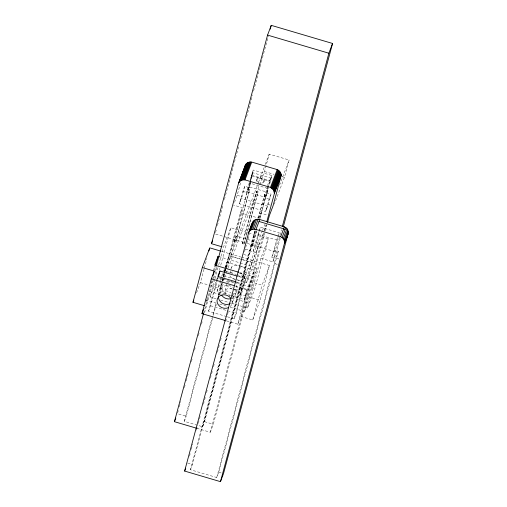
<?xml version="1.0" encoding="UTF-8"?>
<svg xmlns="http://www.w3.org/2000/svg" width="507" height="507" viewBox="0 0 507 507"><rect width="100%" height="100%" fill="white"/><g stroke="black" fill="none" stroke-linecap="round" stroke-linejoin="round"><path stroke-width="0.38" stroke-dasharray="2.54 1.9" d="M196.558 292.831L200.417 282.621L204.074 269.014M204.277 268.26L206.913 258.431M216.216 230.134L215.19 233.955L223.403 236.382M217.446 225.545L223.194 204.15M224.43 199.568L230.793 175.878M230.996 175.118L237.77 149.901M237.979 149.134L238.594 146.846M239.621 143.025L245.578 120.862M246.605 117.041L252.556 94.885M253.582 91.064L259.952 67.374M260.154 66.613L268.368 36.048M213.111 271.188L214.531 265.896M214.391 269.971L215.209 266.948M205.937 302.058L207.357 296.772M211.013 283.166L211.825 280.143M203.573 313.326L213.624 275.941M214.86 271.365L216.09 266.783M178.274 410.626L177.456 413.68L186.215 416.272L212.496 318.466M179.301 406.804L180.739 401.455M184.434 387.703L185.258 384.648M186.284 380.827L188.338 373.184M191.418 361.719L192.235 358.664M194.498 350.261L195.315 347.206M198.395 335.742L199.219 332.687M201.475 324.277L202.299 321.223M204.555 312.819L213.593 279.199M213.796 278.432L216.876 266.974M234.564 202.287L237.2 195.309L240.66 182.431M216.077 298.718L210.088 296.95L214.816 279.357M215.025 278.59L218.517 265.586M218.72 264.825L223.448 247.232L230.818 227.732L268.247 238.791L254.888 288.508L247.524 308.009L229.557 302.698M219.512 269.8L219.924 268.273M220.748 265.212L230.818 227.732M226.654 316.596L208.523 311.241L216.85 280.251M217.053 279.496L217.871 276.473M208.523 311.241L210.589 305.778L217.49 280.079M217.699 279.325L218.105 277.817M240.058 201.811L242.859 191.38L244.78 186.291L248.563 187.406L249.78 182.875M265.357 198.028L267.278 192.939L271.061 194.054L268.26 204.486L265.598 211.527L239.317 203.763L241.978 196.722L244.78 186.291M225.362 293.952L217.015 291.487L219.43 282.5M231.433 295.746L244.336 299.561L251.7 280.06L254.318 270.326L226.997 262.258L224.386 271.993L221.109 280.656M255.864 230.653L204.53 421.678L202.616 426.748L184.301 421.336L216.128 302.901M218.181 295.258L221.876 281.505M222.079 280.745L222.903 277.684M223.105 276.923L240.356 212.737L242.27 207.667L233.512 205.082M223.517 275.77L228.936 255.604L236.306 236.11L259.4 242.929L253.982 263.095L246.611 282.595L223.517 275.77L224.335 273.603M210.741 285.669L220.33 288.502L222.155 281.696M222.358 280.941L224.797 271.872M213.32 315.405L216.4 303.947M218.859 294.776L222.351 281.784M222.56 281.024L224.405 274.148M225.228 271.087L226.046 268.032M226.255 267.265L242.27 207.667M249.279 182.672L246.643 192.495L248.563 187.406M250.09 179.649L253.234 170.029L271.948 175.555L269.312 185.378M244.97 199.511L246.839 192.559L242.859 191.38M267.956 186.405C265.902 189.776 267.854 194.428 264.546 197.039L247.822 192.096L248.151 188.877L249.748 189.352L235.92 240.806L235.584 241.7L233.987 241.231L252.613 172.697L270.77 178.058L259.831 218.644M249.983 182.121L253.234 170.029M252.613 172.697L249.812 183.128L267.969 188.49M247.822 192.096L252.118 176.106L252.454 172.887M226.249 268.552L230.888 256.276L236.306 236.11M248.151 188.877L249.742 187.026L251.231 181.462M235.584 241.7L249.748 189.352M225.121 290.549L226.99 283.597M229.804 273.127L230.793 269.458M230.989 268.729L231.382 267.259M242.352 243.702L256.517 191.348L258.107 191.817L244.285 243.278L243.943 244.171L242.352 243.702L256.517 191.348M243.943 244.171L258.107 191.817M228.163 267.766L264.534 171.512L269.204 154.128L289.117 160.009L284.446 177.393L274.369 204.048M189.491 456.192L190.315 453.138M191.342 449.316L192.78 443.967M196.475 430.209L197.293 427.154M198.319 423.332L200.373 415.696M203.453 404.231L205.506 396.588M206.533 392.773L207.357 389.712M210.437 378.254L212.49 370.611M213.517 366.789L214.341 363.734M217.421 352.27L219.474 344.633M220.501 340.812L221.318 337.751M225.628 321.704L226.452 318.65M227.478 314.828L228.302 311.773M232.612 295.727L233.435 292.672M239.596 269.749L240.413 266.688M244.532 251.751L249.374 234.139M278.299 251.263L275.574 258.475L271.79 257.36L274.515 250.141L278.299 251.263L218.707 472.245L216.717 477.512L190.436 469.742L249.292 250.712L252.017 243.499L255.801 244.615L260.471 227.231L279.186 232.757L278.577 235.026M256.713 230.609L252.309 246.643L250.712 246.174L254.983 230.279M258.234 218.175L264.54 194.713L264.882 193.82L266.473 194.289M250.712 246.174L255.116 230.14M258.374 218.035L264.882 193.82M190.436 469.742L192.426 464.482L252.017 243.499M202.616 426.748L255.389 230.374M264.546 197.039L267.411 186.373M267.62 185.613L268.843 181.043L270.427 179.193M259.147 218.428L260.585 213.079L267.157 215.019M263.291 204.923L265.161 197.971L269.141 199.143L271.061 194.054M252.309 246.643L256.574 230.755M259.964 218.504L270.77 178.058M239.855 294.903L241.725 287.951M237.568 280.086A7.687 3.841 15 0 0 244.342 278.216L246.117 271.613M267.278 192.939L268.501 188.401M241.516 257.233L269.49 265.497L260.148 300.264L240.236 294.383L244.906 276.999L262.252 231.091M227.409 316.818L234.209 318.827L243.55 284.059L245.616 278.603L238.062 276.366M234.209 318.827L236.275 313.37L245.616 278.603M249.292 250.712L253.075 251.827L258.836 231.56M246.611 282.595L252.03 262.43L259.4 242.929M266.34 209.575L269.141 199.143M244.336 299.561L246.947 289.827L254.318 270.326M226.616 320.918L237.815 324.227L247.156 289.459L235.958 286.151M237.815 324.227L240.762 316.425L250.103 281.658L262.049 285.188L269.49 265.497M196.83 428.295L210.272 432.262L264.153 231.566M264.362 230.805L265.998 224.702M210.272 432.262L213.295 424.27L265.034 231.712M265.243 230.951L266.885 224.835M230.159 307.229L244.418 311.437L253.76 276.67L257.074 267.899L219.55 256.815M244.418 311.437L247.733 302.666L257.074 267.899M247.524 308.009L260.883 258.291L268.247 238.791M240.762 316.425L252.708 319.955L262.049 285.188M271.79 257.36L277.551 237.086M274.515 250.141L278.375 235.78M260.883 258.291L272.829 261.821L281.455 229.728M272.829 261.821L276.511 252.068L280.206 238.315M216.717 477.512L275.574 258.475M239.317 203.763L240.99 198.332L267.271 206.096L265.598 211.527M210.088 296.95L217.459 277.449L233.93 282.317M256.428 180.574L257.087 178.819M233.987 241.231L234.329 240.337L235.92 240.806M219.905 281.03L221.54 276.702M221.812 275.979L223.454 271.644M223.726 270.922L224.816 268.032M225.089 267.309L226.997 262.258M217.015 291.487L220.837 281.379M226.116 268.152L225 271.118L236.059 274.382M226.395 267.417L258.291 183.008M258.57 182.267L265.009 165.238M265.288 164.496L269.204 154.128M224.607 272.88L225.976 269.274M220.33 288.502L222.846 281.835M223.124 281.093L224.246 278.134M224.525 277.392L227.884 268.507M220.735 290.017L222.205 286.113M263.596 182.691L264.255 180.942M271.948 175.555L270.028 180.644L251.314 175.111M258.671 218.149L260.585 213.079M184.301 421.336L186.215 416.272M259.109 230.837L260.471 227.231M231.933 303.725L233.404 299.827M235.47 294.364L236.94 290.467M253.075 251.827L255.801 244.615M262.537 230.349L264.774 224.43M279.604 185.188L289.117 160.009M240.236 294.383L264.02 231.446M264.299 230.704L266.536 224.785M277.823 236.37L279.186 232.757M252.708 319.955L260.148 300.264M264.534 171.512L274.116 174.345M282.228 176.74L284.446 177.393M252.118 176.106L268.843 181.043M249.742 187.026L266.467 191.969M247.815 189.776L249.406 190.245M256.181 192.248L257.771 192.717M264.54 194.713L266.131 195.189M237.2 195.309L241.978 196.722M268.26 204.486L270.307 205.094M240.356 212.737L257.936 217.934M257.746 234.443L276.461 239.976M224.145 236.598L244.355 242.568M247.346 243.455L276.511 252.068M242.688 242.802L244.285 243.278M251.054 245.274L252.644 245.743M245.369 249.038L250.147 250.452M276.429 258.215L280.529 259.426M243.702 254.463L248.481 255.877M274.762 263.64L278.856 264.85M221.857 251.428L240.762 257.011M228.936 255.604L240.857 259.128M241.605 259.35L252.03 262.43M230.888 256.276L242.061 259.578M242.809 259.793L253.982 263.095M239.5 272.462L253.76 276.67M236.794 274.604L244.906 276.999M238.043 276.023L251.7 280.06M236.756 282.05L243.55 284.059M234.678 282.538L254.888 288.508M235.565 286.461L246.947 289.827M200.417 282.621L210.006 285.447M229.158 295.074L230.672 295.524M209.454 291.36L220.716 294.681M231.972 298.008L247.733 302.666M220.57 300.043L228.809 302.476M205.392 299.91L215.9 303.015M219.651 304.124L227.155 306.342M210.589 305.778L236.275 313.37M204.53 421.678L213.295 424.27M187.647 463.068L192.426 464.482M218.707 472.245L222.117 473.253M240.749 266.029A7.687 3.841 15 0 1 246.206 271.289A7.687 3.841 15 0 1 239.342 273.482M231.281 268.266A7.687 3.841 15 0 1 240.115 265.826M233.854 289.123A7.687 3.841 15 0 1 239.969 294.415A7.687 3.841 15 0 1 233.081 296.779M226.318 293.743A7.687 3.841 15 0 1 231.902 288.679M240.198 273.121A7.687 3.841 15 0 1 244.342 278.216M235.609 279.649A7.687 3.841 15 0 1 229.506 274.87M230.21 273.007A7.687 3.841 15 0 1 232.732 271.948M236.357 282.374A7.687 3.841 15 0 1 241.662 288.109A7.687 3.841 15 0 1 232.998 289.383M232.358 289.18A7.687 3.841 15 0 1 226.889 284.604M227.599 282.741A7.687 3.841 15 0 1 231.857 281.562M236.008 285.283A7.687 6.654 20.7 0 1 233.562 294.377M229.81 295.068A7.687 6.654 20.7 0 1 228.492 294.89M226.002 293.94A7.687 6.654 20.7 0 1 223.631 283.597M226.16 281.968A7.687 6.654 20.7 0 1 233.15 282.64M231.807 300.22A7.687 6.654 20.7 0 1 230.083 306.653M234.532 289.18A7.687 6.654 20.7 0 1 232.086 298.274M220.856 293.521A7.687 6.654 20.7 0 1 223.84 286.24A7.687 6.654 20.7 0 1 232.783 287.279M232.795 295.182A7.687 6.654 20.7 0 1 230.571 303.452M218.669 295.473A7.687 6.654 20.7 0 1 231.217 293.166M258.931 182.628A3.739 3.238 20.7 0 1 257.987 177.399A3.739 3.238 20.7 0 1 263.805 178.413A3.739 3.238 20.7 0 1 261.739 183.122M260.788 183.179A3.739 3.238 20.7 0 1 259.831 183.008M256.333 181.424A3.739 3.238 20.7 0 1 260.852 178.508A3.739 3.238 20.7 0 1 263.253 183.471"/><path stroke-width="0.76" d="M266.821 221.648L274.401 193.414L273.507 189.903L270.465 187.406L245.014 179.884L242.631 179.884L240.514 180.707L238.664 182.856L216.293 266.023M267.5 222.541L269.35 215.665L273.039 205.899L280.979 176.347C281.803 173.242 279.338 170.156 276.41 169.363L252.518 162.31C249.888 161.473 246.541 162.436 245.375 165.092L238.664 182.856M220.463 481.65L284.592 242.796C286.696 238.068 291.544 229.772 284.414 226.844L259.755 219.512C251.859 217.25 250.629 228.03 248.62 232.909L184.624 471.06L220.463 481.65L223.486 473.658L288.35 232.852M204.923 305.841L192.977 302.311L202.318 267.544L209.759 247.853L221.103 251.199M208.947 250.876L209.556 248.607M221.958 246.789L211.501 243.702L267.557 35.097L271.245 25.35L332.567 43.469L283.286 226.851M270.218 29.172L271.245 25.35M225.121 320.475L201.976 313.637L211.318 278.869L214.265 271.074L202.318 267.544M215.412 266.194L218.048 256.371L219.55 256.815M213.048 275.605L214.265 271.074M196.83 428.295L174.433 421.678L203.573 313.326M243.918 170.308L245.375 165.092M218.308 277.056L219.93 271.011L237.308 276.144M251.377 226.686L252.378 222.966M282.272 226.667L328.885 53.216L332.567 43.469M211.501 243.702L212.553 240.914M192.977 302.311L193.801 300.125M238.993 182.228L245.705 164.471M239.418 181.658L246.129 163.894M239.931 181.151L246.643 163.387M240.514 180.707L247.226 162.95M241.167 180.353L247.879 162.589M241.877 180.074L248.588 162.31M242.631 179.884L249.343 162.126M243.411 179.789L250.122 162.031M244.209 179.789L250.921 162.031M245.014 179.884L251.726 162.12M218.048 256.371L214.734 265.142L238.746 272.24M201.976 313.637L203.58 309.384M219.93 271.011L217.871 276.473L235.996 281.829M174.433 421.678L175.809 418.041M248.62 232.909L252.942 221.673M249.184 231.617L250.122 230.539L253.88 220.589M250.122 230.539L251.358 229.734L255.116 219.791M251.358 229.734L252.822 229.272L256.58 219.328M252.822 229.272L254.4 229.177L258.158 219.233M270.465 187.406L277.177 169.642M271.194 187.761L277.906 170.003M254.4 229.177L255.997 229.456L259.755 219.512M271.872 188.198L278.59 170.441M272.493 188.712L279.205 170.948M273.045 189.282L279.756 171.518M273.507 189.903L280.219 172.139M273.888 190.569L280.599 172.805M274.167 191.266L280.878 173.502M274.35 191.976L281.062 174.218M274.426 192.698L281.138 174.934M274.401 193.414L281.112 175.65M184.624 471.06L185.72 468.157M284.414 226.844L280.669 236.744C282.969 237.821 284.839 240.153 284.592 242.796M282.069 237.587L285.821 227.643M283.236 238.664L286.994 228.72M284.078 239.957L287.837 230.013M284.541 241.364L288.299 231.42M284.459 243.493L288.217 233.55M267.557 35.097L328.885 53.216M255.997 229.456L280.669 236.744M211.318 278.869L234.462 285.707M259.014 221.464L283.673 228.796L285.086 229.595M228.549 307.635A7.687 6.654 20.7 0 1 218.137 304.561A7.687 6.654 20.7 0 1 220.577 295.461A7.687 6.654 20.7 0 1 230.996 298.541M230.286 298.851A7.687 6.654 20.7 0 1 221.673 295.201M230.026 303.737A7.687 6.654 20.7 0 1 221.895 302.952A7.687 6.654 20.7 0 1 218.549 296.044"/></g></svg>
